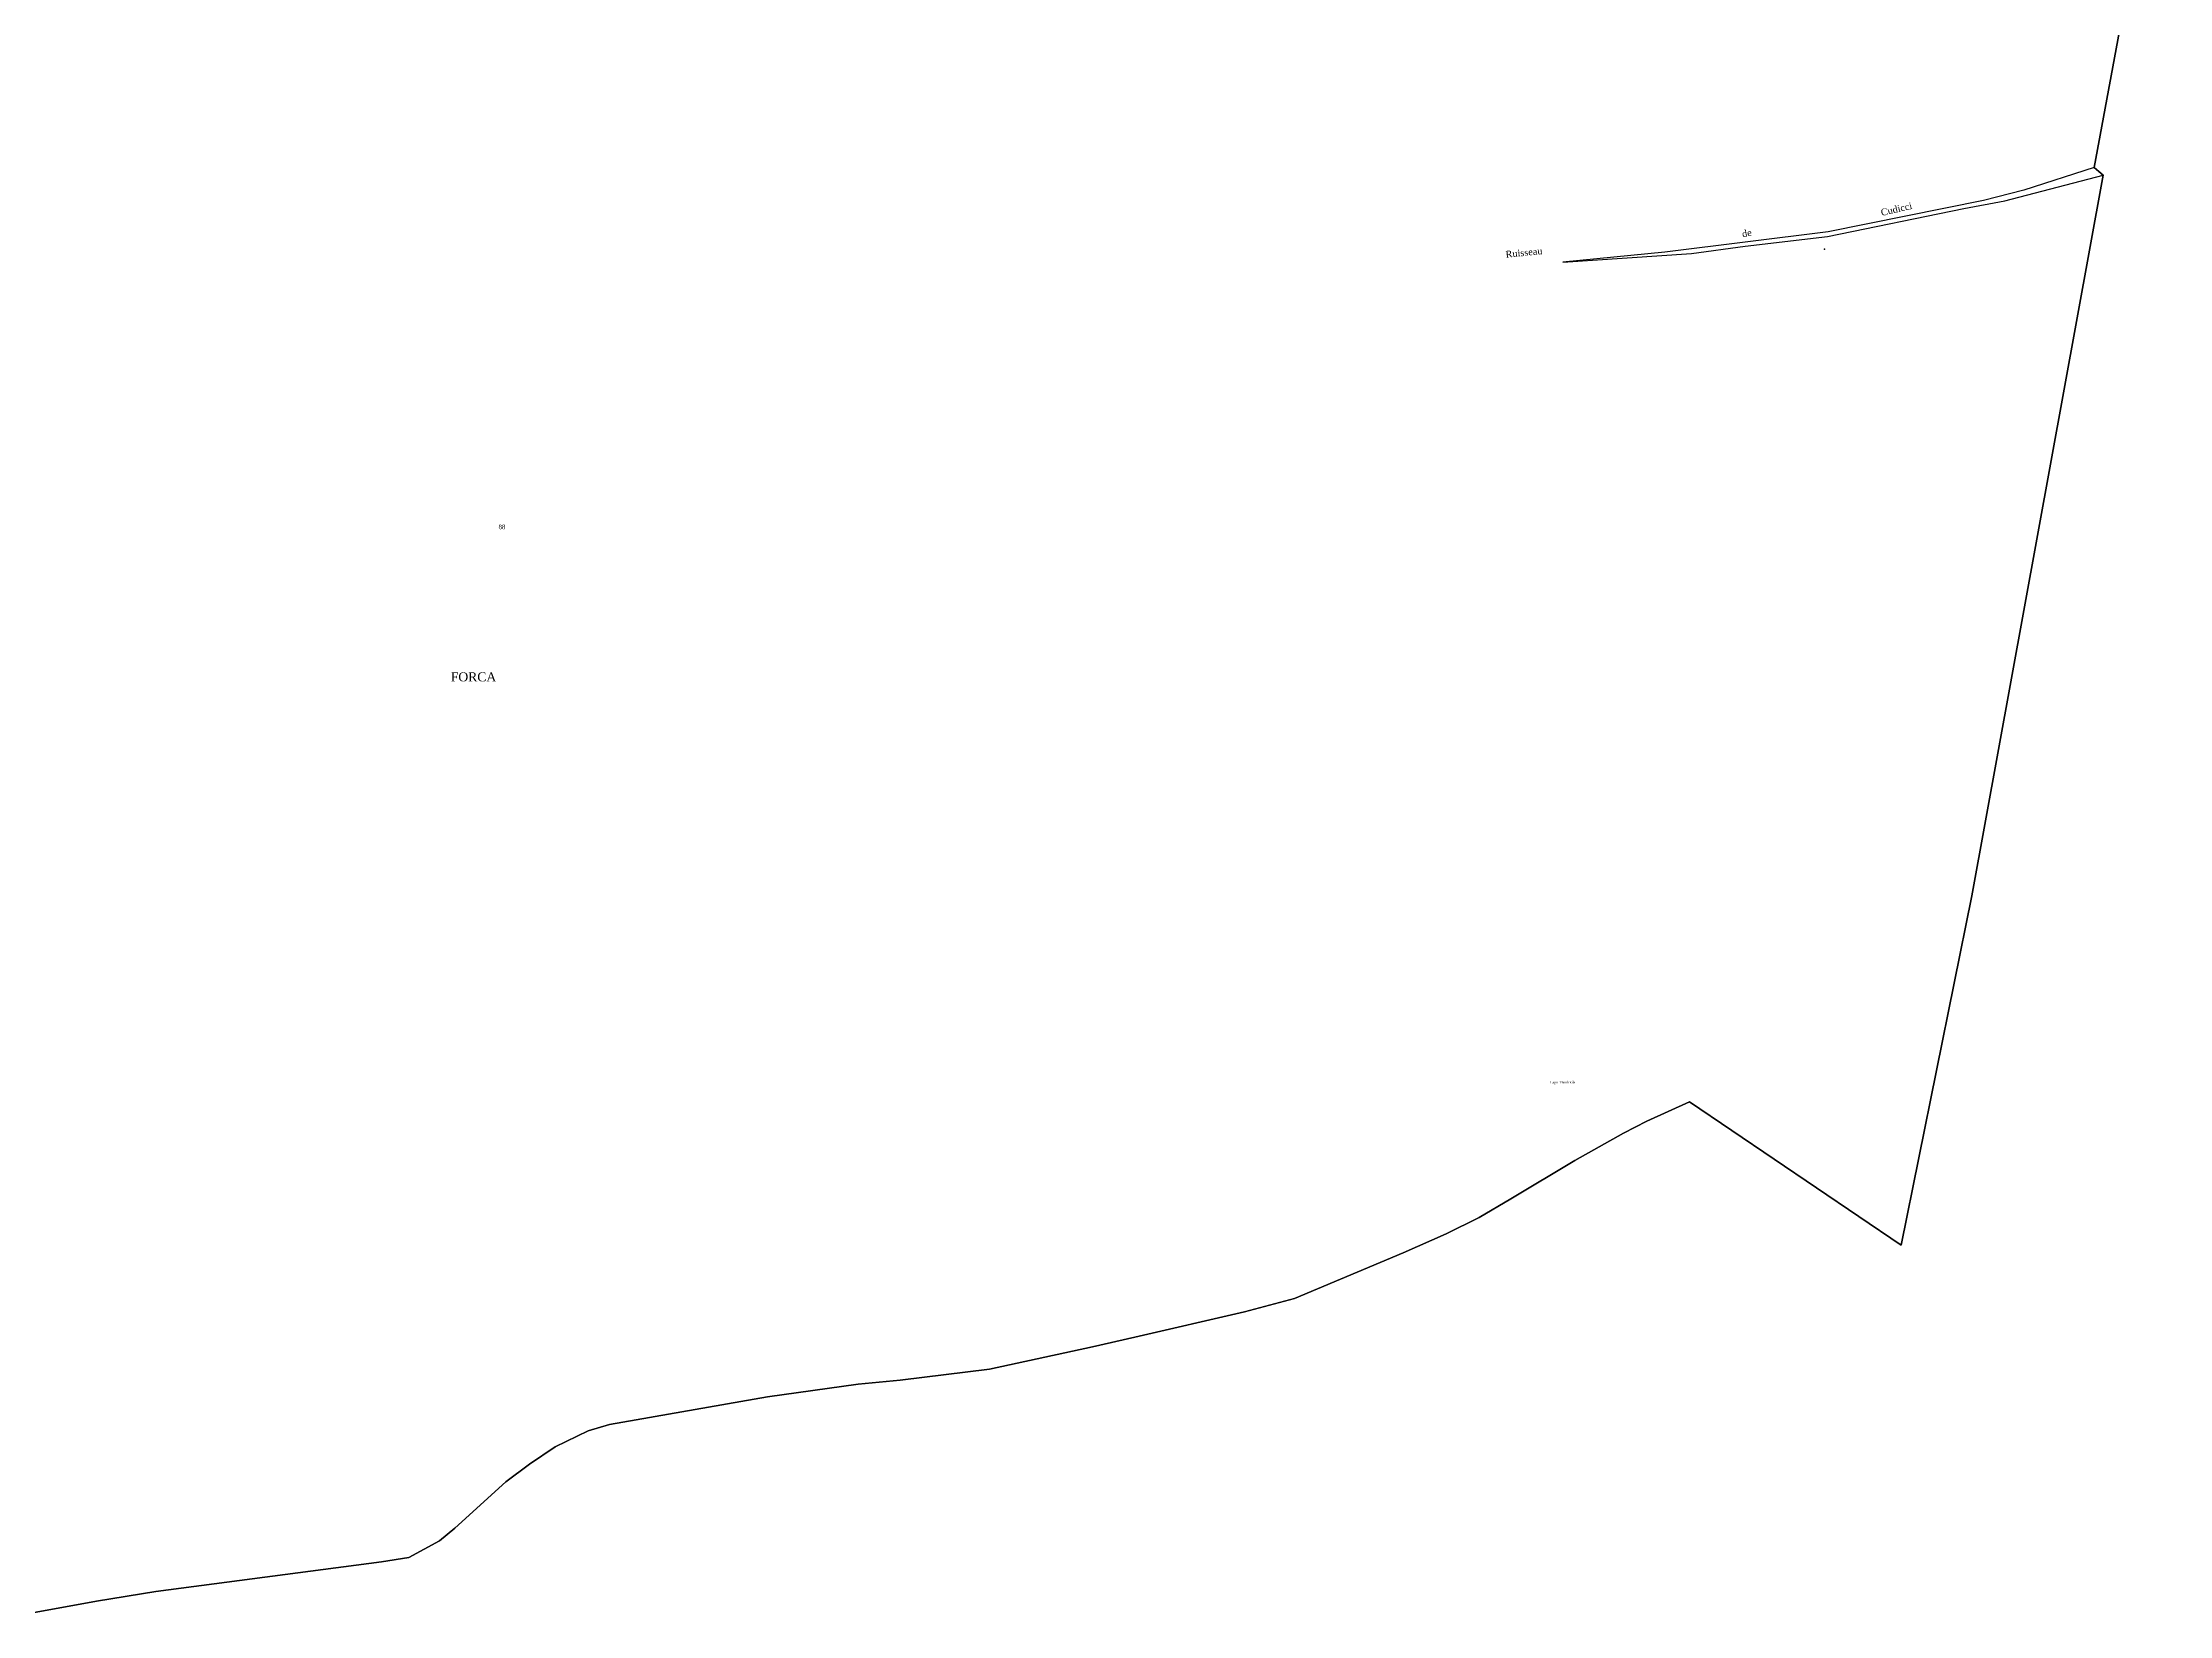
# Model space of a CAD drawing. Extents: x 1197813 to 1207132, y 6150159 to 6157836.
# Drawn here: x 1203592 to 1204535, y 6155337 to 6156034 of the extents above; entities that cross this region are included whole.
import ezdxf

# ---------------------------------------------------------------- set-up
doc = ezdxf.new("R2010")
doc.units = 0
doc.linetypes.add('CONTINU', pattern=[0])
doc.layers.get('0').update_dxf_attribs({"linetype": 'CONTINU'})
for name, color, linetype in [('1FLECHEFL', 7, 'CONTINU'), ('1LIEUDIT', 7, 'CONTINU'), ('1PARCELLE', 7, 'CONTINU'), ('1SUBDSECT', 7, 'CONTINU'), ('1TRONFLUV', 7, 'CONTINU'), ('3ENSIMMO', 7, 'CONTINU'), ('3LIEUDITTEX', 7, 'CONTINU'), ('3PARCELLETEX', 7, 'CONTINU'), ('3TRONFLUVTEX', 7, 'CONTINU')]:
    doc.layers.add(name, color=color, linetype=linetype)
doc.styles.get("Standard").update_dxf_attribs({"font": 'Times New Roman'})

# ---------------------------------------------------------------- blocks, each defined once
blk = doc.blocks.new('FLECHRU1')
blk.add_point((0, 0))

msp = doc.modelspace()

# ---------------------------------------------------------------- linework, layer by layer
at = {"layer": '1LIEUDIT'}
msp.add_lwpolyline([(1204535.17, 6156158.75), (1204501.85, 6155978.63), (1204503.89, 6155976.78), (1204505.73, 6155975.12), (1204447.56, 6155655.87), (1204416.25, 6155501.07), (1204322.39, 6155564.46), (1204303.55, 6155555.98), (1204293.24, 6155550.65), (1204271.54, 6155538.6), (1204243.22, 6155521.56), (1204229.14, 6155513.26), (1204214.6, 6155506), (1204195.46, 6155497.61), (1204147.36, 6155477.39), (1204125.2, 6155471.49), (1204076.57, 6155460.25), (1204057.87, 6155455.98), (1204012.17, 6155446.09), (1203972.62, 6155441.21), (1203953.89, 6155439.4), (1203913.71, 6155433.75), (1203843.67, 6155421.59), (1203834.33, 6155418.78), (1203819.63, 6155411.64), (1203808.19, 6155403.93), (1203797.77, 6155396.12), (1203775.14, 6155375.62), (1203768.36, 6155369.94), (1203754.84, 6155362.67), (1203742.59, 6155360.72), (1203642.56, 6155347.48), (1203616.34, 6155343.32), (1203581.52, 6155336.92)], dxfattribs=at)
at = {"layer": '1PARCELLE'}
msp.add_lwpolyline([(1204535.17, 6156158.75), (1204501.85, 6155978.63), (1204470.59, 6155968.54), (1204452.78, 6155963.9), (1204383.85, 6155950.01), (1204311.53, 6155941.02), (1204266.31, 6155936.58), (1204323.31, 6155940.44), (1204347.08, 6155943.64), (1204383.61, 6155948.02), (1204444.08, 6155960.33), (1204462.14, 6155963.83), (1204505.73, 6155975.12), (1204447.56, 6155655.87), (1204416.25, 6155501.07), (1204322.39, 6155564.46), (1204303.55, 6155555.98), (1204293.24, 6155550.65), (1204271.54, 6155538.6), (1204243.22, 6155521.56), (1204229.14, 6155513.26), (1204214.6, 6155506), (1204195.46, 6155497.61), (1204147.36, 6155477.39), (1204125.2, 6155471.49), (1204076.57, 6155460.25), (1204057.87, 6155455.98), (1204012.17, 6155446.09), (1203972.62, 6155441.21), (1203953.89, 6155439.4), (1203913.71, 6155433.75), (1203843.67, 6155421.59), (1203834.33, 6155418.78), (1203819.63, 6155411.64), (1203808.19, 6155403.93), (1203797.77, 6155396.12), (1203775.14, 6155375.62), (1203768.36, 6155369.94), (1203754.84, 6155362.67), (1203742.59, 6155360.72), (1203642.56, 6155347.48), (1203616.34, 6155343.32), (1203581.52, 6155336.92)], dxfattribs=at)
at = {"layer": '1SUBDSECT'}
msp.add_lwpolyline([(1203581.52, 6155336.92), (1203616.34, 6155343.32), (1203642.56, 6155347.48), (1203742.59, 6155360.72), (1203754.84, 6155362.67), (1203768.36, 6155369.94), (1203775.14, 6155375.62), (1203797.77, 6155396.12), (1203808.19, 6155403.93), (1203819.63, 6155411.64), (1203834.33, 6155418.78), (1203843.67, 6155421.59), (1203913.71, 6155433.75), (1203953.89, 6155439.4), (1203972.62, 6155441.21), (1204012.17, 6155446.09), (1204057.87, 6155455.98), (1204076.57, 6155460.25), (1204125.2, 6155471.49), (1204147.36, 6155477.39), (1204195.46, 6155497.61), (1204214.6, 6155506), (1204229.14, 6155513.26), (1204243.22, 6155521.56), (1204271.54, 6155538.6), (1204293.24, 6155550.65), (1204303.55, 6155555.98), (1204322.39, 6155564.46), (1204416.25, 6155501.07), (1204447.56, 6155655.87), (1204505.73, 6155975.12), (1204503.89, 6155976.78), (1204501.85, 6155978.63), (1204535.17, 6156158.75)], dxfattribs=at)
at = {"layer": '1TRONFLUV'}
msp.add_lwpolyline([(1204505.73, 6155975.12), (1204503.89, 6155976.78), (1204501.85, 6155978.63), (1204470.59, 6155968.54), (1204452.78, 6155963.9), (1204383.85, 6155950.01), (1204311.53, 6155941.02), (1204266.31, 6155936.58), (1204323.31, 6155940.44), (1204347.08, 6155943.64), (1204383.61, 6155948.02), (1204444.08, 6155960.33), (1204462.14, 6155963.83), (1204505.73, 6155975.12)], close=True, dxfattribs=at)

# ---------------------------------------------------------------- block references
at = {"layer": '1FLECHEFL', "rotation": 11.2}
msp.add_blockref('FLECHRU1', (1204382.28, 6155942.39), dxfattribs=at)

# ---------------------------------------------------------------- texts
at = {"layer": '3ENSIMMO'}
msp.add_text('Capo Mandriola', height=1.125, dxfattribs=at).set_placement((1204260.61, 6155572.69))
at = {"layer": '3LIEUDITTEX'}
msp.add_text('FORCA', height=4, dxfattribs=at).set_placement((1203773.36, 6155750.85))
at = {"layer": '3PARCELLETEX'}
msp.add_text('88', height=2, dxfattribs=at).set_placement((1203794.52, 6155818.29))
at = {"layer": '3TRONFLUVTEX'}
for s, rotation, p in [('Cudicci', 13, (1204407.62, 6155957.09)), ('de', 10.2, (1204345.98, 6155947.64)), ('Ruisseau', 5.7, (1204241.06, 6155938.57))]:
    msp.add_text(s, height=3, rotation=rotation, dxfattribs=at).set_placement(p)

doc.saveas('drawing.dxf')
